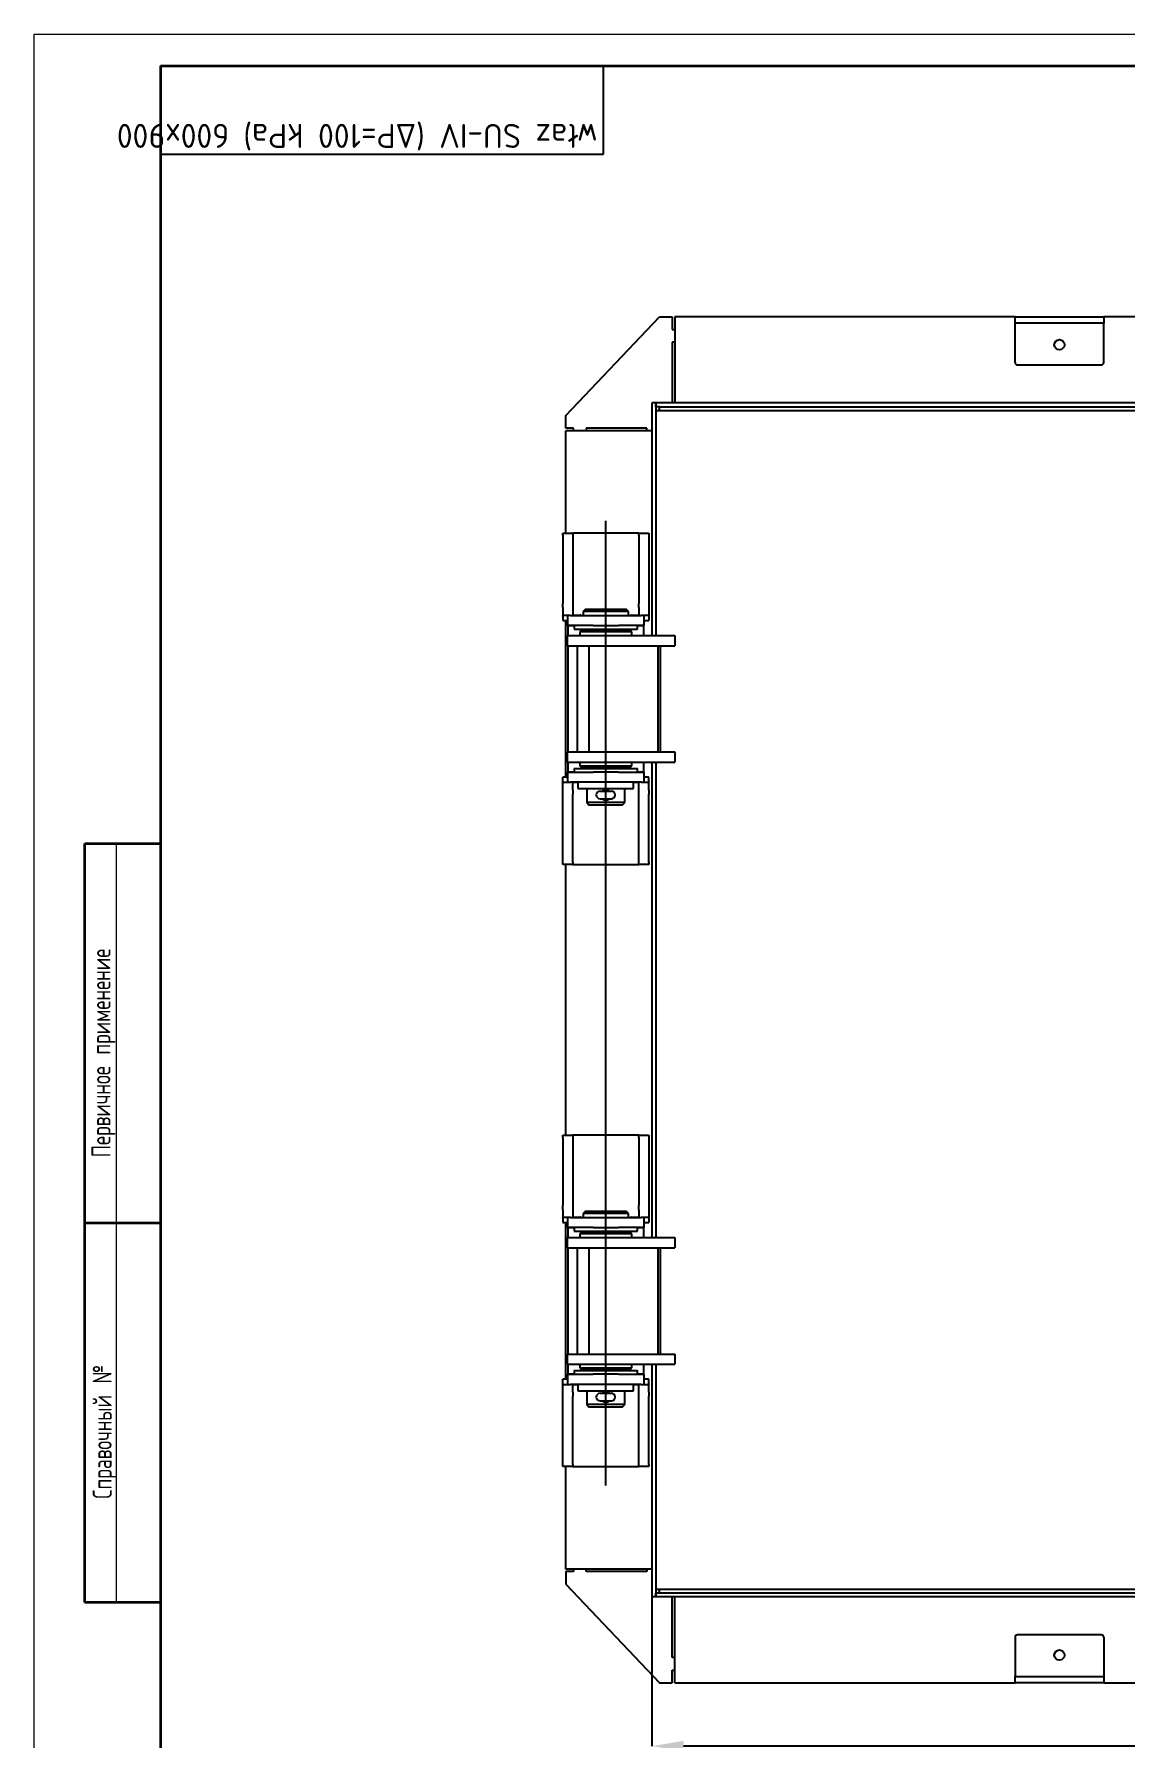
# Model space of a CAD drawing. Header units: millimetres. Extents: x 0 to 594, y 0 to 420.
# Drawn here: x 0 to 172.4, y 150.6 to 420 of the extents above; entities that cross this region are included whole.
import ezdxf

# ---------------------------------------------------------------- set-up
doc = ezdxf.new("R2010")
doc.units = ezdxf.units.MM
doc.header["$PDSIZE"] = -1
doc.layers.add('FORMAT', color=7, linetype='Continuous')
doc.layers.add('HIDDEN', color=30, linetype='Continuous')
doc.styles.add('GOST-2.304_Type-B', font='')
doc.styles.add('SLDTEXTSTYLE0', font='TXT', dxfattribs={"width": 0.7, "bigfont": 'bigfont'})
doc.styles.add('SLDTEXTSTYLE1', font='TXT', dxfattribs={"width": 0.7})
doc.styles.get('GOST-2.304_Type-B').set_extended_font_data('GOST Common')
doc.dimstyles.new('SLDDIMSTYLE0', dxfattribs={"dimtxt": 3.5, "dimasz": 3.5, "dimexe": 0, "dimexo": 0.0625, "dimgap": 0.875, "dimtad": 2, "dimdec": 1, "dimlfac": 5, "dimrnd": 1e-09, "dimzin": 12, "dimdsep": 46, "dimtxsty": 'SLDTEXTSTYLE1', "dimsah": 1, "dimcen": 0.09, "dimadec": 0, "dimazin": 3, "dimtfac": 1, "dimtdec": 1, "dimtofl": 0, "dimtmove": 0, "dimatfit": 3, "dimfxl": 1, "dimfrac": 2, "dimtolj": 1, "dimtzin": 12, "dimarcsym": 0})

# ---------------------------------------------------------------- blocks, each defined once
blk = doc.blocks.new('_D_4')
at = {"layer": 'Defpoints', "color": 0, "transparency": 16777216}
for p in [(97.67, 172.88), (226.47, 172.88), (97.67, 149.28)]:
    blk.add_point(p, dxfattribs=at)
at = {"layer": 'FORMAT', "color": 0, "lineweight": -2, "transparency": 16777216}
for p, q in [((97.67, 172.82), (97.67, 149.28)), ((226.47, 172.82), (226.47, 149.28)), ((221.47, 149.28), (102.67, 149.28))]:
    blk.add_line(p, q, dxfattribs=at)
at = {"layer": 'FORMAT', "color": 0, "transparency": 16777216}
for points in [[(102.67, 150.11), (102.67, 148.45), (97.67, 149.28)], [(221.47, 150.11), (221.47, 148.45), (226.47, 149.28)]]:
    blk.add_solid(points, dxfattribs=at)
at = {"layer": 'FORMAT', "color": 0, "transparency": 16777216, "insert": (162.07, 148.4), "char_height": 8, "attachment_point": 2, "style": 'GOST-2.304_Type-B'}
blk.add_mtext('\\A1;644*', dxfattribs=at)

msp = doc.modelspace()

# ---------------------------------------------------------------- linework, layer by layer
at = {"color": 7, "linetype": 'Continuous', "lineweight": 35}
for p, q in [((20, 415), (589, 415)), ((20, 415), (20, 5)), ((8, 172), (8, 292)), ((8, 292), (20, 292)), ((8, 232), (20, 232)), ((20, 172), (8, 172))]:
    msp.add_line(p, q, dxfattribs=at)
at = {"color": 7, "linetype": 'Continuous', "lineweight": 18}
msp.add_line((13, 292), (13, 172), dxfattribs=at)
at = {"layer": 'FORMAT'}
for p, q in [((90, 401), (90, 415)), ((20, 401), (90, 401)), ((84.066, 359.68), (98.866, 375.28)), ((98.866, 375.28), (100.866, 375.28)), ((100.866, 375.28), (100.866, 373.28)), ((155.066, 375.28), (101.266, 375.28)), ((101.266, 375.28), (101.266, 361.68)), ((155.066, 374.28), (155.066, 375.28)), ((155.066, 375.28), (162.066, 375.28)), ((162.066, 375.28), (169.066, 375.28)), ((222.866, 375.28), (169.066, 375.28)), ((169.066, 375.28), (169.066, 374.28)), ((100.866, 373.28), (101.266, 373.28)), ((101.266, 373.28), (101.266, 371.28)), ((162.066, 374.28), (155.066, 374.28)), ((155.066, 373.28), (155.066, 374.28)), ((155.066, 368.08), (155.066, 373.28)), ((169.066, 374.28), (162.066, 374.28)), ((169.066, 373.28), (169.066, 374.28)), ((169.066, 368.08), (169.066, 373.28)), ((100.866, 371.28), (100.866, 361.68)), ((101.266, 371.28), (100.866, 371.28)), ((155.466, 367.68), (168.666, 367.68)), ((97.666, 361.68), (97.666, 324.88)), ((98.266, 361.68), (97.666, 361.68)), ((98.266, 361.08), (98.266, 361.68)), ((116.953, 361.68), (98.266, 361.68)), ((98.266, 361.68), (98.266, 360.48)), ((98.866, 361.08), (98.266, 361.08)), ((98.866, 360.48), (98.866, 361.08)), ((98.866, 361.08), (100.066, 361.08)), ((100.066, 361.08), (116.953, 361.08)), ((225.866, 361.68), (116.953, 361.68)), ((116.953, 361.08), (224.066, 361.08)), ((84.066, 357.68), (84.066, 359.68)), ((98.266, 360.48), (98.266, 324.88)), ((98.266, 360.48), (100.066, 360.48)), ((100.066, 360.48), (116.953, 360.48)), ((116.953, 360.48), (224.066, 360.48)), ((85.266, 357.68), (84.066, 357.68)), ((84.066, 341.08), (84.066, 357.28)), ((97.666, 357.28), (84.066, 357.28)), ((85.266, 357.28), (85.266, 357.68)), ((87.266, 357.28), (85.266, 357.28)), ((96.866, 357.68), (87.266, 357.68)), ((87.266, 357.68), (87.266, 357.28)), ((96.866, 357.28), (96.866, 357.68)), ((97.666, 357.28), (96.866, 357.28)), ((90.366, 190.501), (90.366, 343.01)), ((83.566, 341.08), (85.166, 341.08)), ((83.566, 340.739), (83.566, 341.08)), ((83.566, 340.739), (83.566, 329.963)), ((85.166, 341.08), (85.166, 340.739)), ((95.566, 341.08), (85.166, 341.08)), ((85.166, 340.739), (85.166, 329.963)), ((95.566, 341.08), (97.166, 341.08)), ((95.566, 340.739), (95.566, 341.08)), ((95.566, 340.739), (95.566, 329.963)), ((97.166, 341.08), (97.166, 340.739)), ((97.166, 340.739), (97.166, 329.963)), ((83.566, 329.303), (83.566, 329.963)), ((83.566, 329.303), (83.566, 328.08)), ((85.166, 329.963), (85.166, 329.303)), ((85.166, 329.303), (85.166, 328.08)), ((87.166, 329.08), (86.766, 328.68)), ((87.166, 329.08), (93.566, 329.08)), ((93.966, 328.68), (93.566, 329.08)), ((95.566, 329.303), (95.566, 329.963)), ((95.566, 329.303), (95.566, 328.08)), ((97.166, 329.963), (97.166, 329.303)), ((97.166, 329.303), (97.166, 328.08)), ((84.794, 328.08), (83.566, 328.08)), ((83.566, 327.98), (83.566, 328.08)), ((83.566, 327.98), (83.566, 327.28)), ((83.566, 327.28), (84.366, 327.28)), ((84.066, 302.48), (84.066, 327.28)), ((84.366, 326.48), (84.366, 328.08)), ((88.366, 326.48), (84.366, 326.48)), ((85.366, 326.43), (84.366, 326.43)), ((84.366, 326.43), (84.366, 324.88)), ((84.794, 328.08), (88.366, 328.08)), ((85.166, 328.13), (86.366, 328.13)), ((85.366, 326.48), (85.366, 325.88)), ((86.766, 328.68), (86.766, 328.08)), ((93.966, 328.68), (86.766, 328.68)), ((88.366, 328.08), (92.366, 328.08)), ((88.366, 326.48), (92.366, 326.48)), ((92.366, 328.08), (95.938, 328.08)), ((96.366, 326.48), (92.366, 326.48)), ((93.966, 328.08), (93.966, 328.68)), ((94.366, 328.13), (95.566, 328.13)), ((95.366, 325.88), (95.366, 326.48)), ((96.366, 326.43), (95.366, 326.43)), ((97.166, 328.08), (95.938, 328.08)), ((96.366, 328.08), (96.366, 326.48)), ((96.366, 327.28), (97.166, 327.28)), ((96.366, 324.88), (96.366, 326.43)), ((97.166, 328.08), (97.166, 327.98)), ((97.166, 327.98), (97.166, 327.28)), ((84.266, 324.88), (84.266, 323.28)), ((84.266, 324.88), (87.502, 324.88)), ((85.366, 325.88), (95.366, 325.88)), ((86.466, 325.68), (86.266, 325.48)), ((86.266, 325.48), (86.266, 324.88)), ((94.466, 325.48), (86.266, 325.48)), ((86.466, 325.68), (94.266, 325.68)), ((87.366, 325.88), (87.366, 325.68)), ((87.502, 324.88), (97.92, 324.88)), ((93.366, 325.68), (93.366, 325.88)), ((94.466, 325.48), (94.266, 325.68)), ((94.466, 324.88), (94.466, 325.48)), ((97.92, 324.88), (99.423, 324.88)), ((99.423, 324.88), (100.266, 324.88)), ((100.266, 324.88), (101.266, 324.88)), ((101.266, 324.88), (101.266, 323.28)), ((84.266, 323.28), (87.502, 323.28)), ((84.366, 323.28), (84.366, 306.48)), ((85.866, 323.28), (85.866, 306.48)), ((87.502, 323.28), (97.92, 323.28)), ((87.708, 323.28), (87.708, 306.48)), ((97.92, 323.28), (99.423, 323.28)), ((98.656, 306.48), (98.656, 323.28)), ((99.032, 306.48), (99.032, 323.28)), ((99.423, 323.28), (100.266, 323.28)), ((100.266, 323.28), (101.266, 323.28)), ((84.266, 306.48), (84.266, 304.88)), ((84.266, 306.48), (87.502, 306.48)), ((84.266, 304.88), (87.502, 304.88)), ((84.366, 304.88), (84.366, 303.33)), ((86.266, 304.88), (86.266, 304.28)), ((87.502, 306.48), (97.92, 306.48)), ((87.502, 304.88), (97.92, 304.88)), ((94.466, 304.28), (94.466, 304.88)), ((96.366, 303.33), (96.366, 304.88)), ((97.666, 304.88), (97.666, 229.68)), ((97.92, 306.48), (99.423, 306.48)), ((97.92, 304.88), (99.423, 304.88)), ((98.266, 304.88), (98.266, 229.68)), ((99.423, 306.48), (100.266, 306.48)), ((99.423, 304.88), (100.266, 304.88)), ((100.266, 306.48), (101.266, 306.48)), ((100.266, 304.88), (101.266, 304.88)), ((101.266, 306.48), (101.266, 304.88)), ((84.366, 302.48), (83.566, 302.48)), ((83.566, 301.78), (83.566, 302.48)), ((83.566, 301.68), (83.566, 301.78)), ((84.366, 303.33), (85.366, 303.33)), ((84.366, 301.68), (84.366, 303.28)), ((84.366, 303.28), (88.366, 303.28)), ((85.366, 303.88), (85.366, 303.28)), ((85.366, 303.88), (95.366, 303.88)), ((86.266, 304.28), (86.466, 304.08)), ((86.266, 304.28), (94.466, 304.28)), ((94.266, 304.08), (86.466, 304.08)), ((87.366, 304.08), (87.366, 303.88)), ((92.366, 303.28), (88.366, 303.28)), ((92.366, 303.28), (96.366, 303.28)), ((93.366, 303.88), (93.366, 304.08)), ((94.266, 304.08), (94.466, 304.28)), ((95.366, 303.28), (95.366, 303.88)), ((95.366, 303.33), (96.366, 303.33)), ((96.366, 303.28), (96.366, 301.68)), ((97.166, 302.48), (96.366, 302.48)), ((97.166, 301.78), (97.166, 302.48)), ((97.166, 301.78), (97.166, 301.68)), ((83.566, 301.68), (84.794, 301.68)), ((83.566, 300.456), (83.566, 301.68)), ((83.566, 299.797), (83.566, 300.456)), ((83.566, 289.02), (83.566, 299.797)), ((88.366, 301.68), (84.794, 301.68)), ((85.166, 300.456), (85.166, 301.68)), ((85.966, 301.63), (85.166, 301.63)), ((85.166, 300.456), (85.166, 299.797)), ((85.166, 289.02), (85.166, 299.797)), ((85.966, 301.68), (85.966, 300.68)), ((85.966, 300.68), (90.366, 300.68)), ((87.366, 300.68), (87.366, 298.48)), ((92.366, 301.68), (88.366, 301.68)), ((89.466, 300.28), (91.266, 300.28)), ((89.466, 299.08), (91.266, 299.08)), ((90.366, 300.68), (94.766, 300.68)), ((95.938, 301.68), (92.366, 301.68)), ((93.366, 298.48), (93.366, 300.68)), ((94.766, 300.68), (94.766, 301.68)), ((95.566, 301.63), (94.766, 301.63)), ((95.566, 300.456), (95.566, 301.68)), ((95.566, 299.797), (95.566, 300.456)), ((95.566, 289.02), (95.566, 299.797)), ((95.938, 301.68), (97.166, 301.68)), ((97.166, 300.456), (97.166, 301.68)), ((97.166, 300.456), (97.166, 299.797)), ((97.166, 289.02), (97.166, 299.797)), ((87.366, 298.48), (87.766, 298.08)), ((93.366, 298.48), (87.366, 298.48)), ((92.966, 298.08), (87.766, 298.08)), ((92.966, 298.08), (93.366, 298.48)), ((83.566, 288.68), (83.566, 289.02)), ((85.166, 288.68), (83.566, 288.68)), ((84.066, 245.88), (84.066, 288.68)), ((85.166, 289.02), (85.166, 288.68)), ((85.166, 288.68), (95.566, 288.68)), ((95.566, 288.68), (95.566, 289.02)), ((97.166, 288.68), (95.566, 288.68)), ((97.166, 289.02), (97.166, 288.68)), ((83.566, 245.88), (85.166, 245.88)), ((83.566, 245.539), (83.566, 245.88)), ((83.566, 245.539), (83.566, 234.763)), ((85.166, 245.88), (85.166, 245.539)), ((95.566, 245.88), (85.166, 245.88)), ((85.166, 245.539), (85.166, 234.763)), ((95.566, 245.88), (97.166, 245.88)), ((95.566, 245.539), (95.566, 245.88)), ((95.566, 245.539), (95.566, 234.763)), ((97.166, 245.88), (97.166, 245.539)), ((97.166, 245.539), (97.166, 234.763)), ((83.566, 234.103), (83.566, 234.763)), ((85.166, 234.763), (85.166, 234.103)), ((95.566, 234.103), (95.566, 234.763)), ((97.166, 234.763), (97.166, 234.103)), ((83.566, 234.103), (83.566, 232.88)), ((84.794, 232.88), (83.566, 232.88)), ((83.566, 232.78), (83.566, 232.88)), ((83.566, 232.78), (83.566, 232.08)), ((83.566, 232.08), (84.366, 232.08)), ((84.066, 207.28), (84.066, 232.08)), ((84.366, 231.28), (84.366, 232.88)), ((84.794, 232.88), (88.366, 232.88)), ((85.166, 234.103), (85.166, 232.88)), ((85.166, 232.93), (86.366, 232.93)), ((87.166, 233.88), (86.766, 233.48)), ((86.766, 233.48), (86.766, 232.88)), ((93.966, 233.48), (86.766, 233.48)), ((87.166, 233.88), (93.566, 233.88)), ((88.366, 232.88), (92.366, 232.88)), ((92.366, 232.88), (95.938, 232.88)), ((93.966, 233.48), (93.566, 233.88)), ((93.966, 232.88), (93.966, 233.48)), ((94.366, 232.93), (95.566, 232.93)), ((95.566, 234.103), (95.566, 232.88)), ((97.166, 232.88), (95.938, 232.88)), ((96.366, 232.88), (96.366, 231.28)), ((96.366, 232.08), (97.166, 232.08)), ((97.166, 234.103), (97.166, 232.88)), ((97.166, 232.88), (97.166, 232.78)), ((97.166, 232.78), (97.166, 232.08)), ((84.266, 229.68), (84.266, 228.08)), ((84.266, 229.68), (87.502, 229.68)), ((88.366, 231.28), (84.366, 231.28)), ((85.366, 231.23), (84.366, 231.23)), ((84.366, 231.23), (84.366, 229.68)), ((85.366, 231.28), (85.366, 230.68)), ((85.366, 230.68), (95.366, 230.68)), ((86.466, 230.48), (86.266, 230.28)), ((86.266, 230.28), (86.266, 229.68)), ((94.466, 230.28), (86.266, 230.28)), ((86.466, 230.48), (94.266, 230.48)), ((87.366, 230.68), (87.366, 230.48)), ((87.502, 229.68), (97.92, 229.68)), ((88.366, 231.28), (92.366, 231.28)), ((96.366, 231.28), (92.366, 231.28)), ((93.366, 230.48), (93.366, 230.68)), ((94.466, 230.28), (94.266, 230.48)), ((94.466, 229.68), (94.466, 230.28)), ((95.366, 230.68), (95.366, 231.28)), ((96.366, 231.23), (95.366, 231.23)), ((96.366, 229.68), (96.366, 231.23)), ((97.92, 229.68), (99.423, 229.68)), ((99.423, 229.68), (100.266, 229.68)), ((100.266, 229.68), (101.266, 229.68)), ((101.266, 229.68), (101.266, 228.08)), ((84.266, 228.08), (87.502, 228.08)), ((84.366, 228.08), (84.366, 211.28)), ((85.866, 228.08), (85.866, 211.28)), ((87.502, 228.08), (97.92, 228.08)), ((87.708, 228.08), (87.708, 211.28)), ((97.92, 228.08), (99.423, 228.08)), ((98.656, 211.28), (98.656, 228.08)), ((99.032, 211.28), (99.032, 228.08)), ((99.423, 228.08), (100.266, 228.08)), ((100.266, 228.08), (101.266, 228.08)), ((84.266, 211.28), (84.266, 209.68)), ((84.266, 211.28), (87.502, 211.28)), ((87.502, 211.28), (97.92, 211.28)), ((97.92, 211.28), (99.423, 211.28)), ((99.423, 211.28), (100.266, 211.28)), ((100.266, 211.28), (101.266, 211.28)), ((101.266, 211.28), (101.266, 209.68)), ((84.266, 209.68), (87.502, 209.68)), ((84.366, 209.68), (84.366, 208.13)), ((84.366, 208.13), (85.366, 208.13)), ((84.366, 206.48), (84.366, 208.08)), ((84.366, 208.08), (88.366, 208.08)), ((85.366, 208.68), (85.366, 208.08)), ((85.366, 208.68), (95.366, 208.68)), ((86.266, 209.68), (86.266, 209.08)), ((86.266, 209.08), (86.466, 208.88)), ((86.266, 209.08), (94.466, 209.08)), ((94.266, 208.88), (86.466, 208.88)), ((87.366, 208.88), (87.366, 208.68)), ((87.502, 209.68), (97.92, 209.68)), ((92.366, 208.08), (88.366, 208.08)), ((92.366, 208.08), (96.366, 208.08)), ((93.366, 208.68), (93.366, 208.88)), ((94.266, 208.88), (94.466, 209.08)), ((94.466, 209.08), (94.466, 209.68)), ((95.366, 208.08), (95.366, 208.68)), ((95.366, 208.13), (96.366, 208.13)), ((96.366, 208.13), (96.366, 209.68)), ((96.366, 208.08), (96.366, 206.48)), ((97.666, 209.68), (97.666, 172.88)), ((97.92, 209.68), (99.423, 209.68)), ((98.266, 209.68), (98.266, 174.08)), ((99.423, 209.68), (100.266, 209.68)), ((100.266, 209.68), (101.266, 209.68)), ((84.366, 207.28), (83.566, 207.28)), ((83.566, 206.58), (83.566, 207.28)), ((83.566, 206.48), (83.566, 206.58)), ((83.566, 206.48), (84.794, 206.48)), ((83.566, 205.256), (83.566, 206.48)), ((83.566, 204.597), (83.566, 205.256)), ((88.366, 206.48), (84.794, 206.48)), ((85.166, 205.256), (85.166, 206.48)), ((85.966, 206.43), (85.166, 206.43)), ((85.166, 205.256), (85.166, 204.597)), ((85.966, 206.48), (85.966, 205.48)), ((85.966, 205.48), (90.366, 205.48)), ((87.366, 205.48), (87.366, 203.28)), ((92.366, 206.48), (88.366, 206.48)), ((89.466, 205.08), (91.266, 205.08)), ((90.366, 205.48), (94.766, 205.48)), ((95.938, 206.48), (92.366, 206.48)), ((93.366, 203.28), (93.366, 205.48)), ((94.766, 205.48), (94.766, 206.48)), ((95.566, 206.43), (94.766, 206.43)), ((95.566, 205.256), (95.566, 206.48)), ((95.566, 204.597), (95.566, 205.256)), ((95.938, 206.48), (97.166, 206.48)), ((97.166, 207.28), (96.366, 207.28)), ((97.166, 206.58), (97.166, 207.28)), ((97.166, 206.58), (97.166, 206.48)), ((97.166, 205.256), (97.166, 206.48)), ((97.166, 205.256), (97.166, 204.597)), ((83.566, 193.82), (83.566, 204.597)), ((85.166, 193.82), (85.166, 204.597)), ((87.366, 203.28), (87.766, 202.88)), ((93.366, 203.28), (87.366, 203.28)), ((92.966, 202.88), (87.766, 202.88)), ((89.466, 203.88), (91.266, 203.88)), ((92.966, 202.88), (93.366, 203.28)), ((95.566, 193.82), (95.566, 204.597)), ((97.166, 193.82), (97.166, 204.597)), ((83.566, 193.48), (83.566, 193.82)), ((85.166, 193.48), (83.566, 193.48)), ((84.066, 177.28), (84.066, 193.48)), ((85.166, 193.82), (85.166, 193.48)), ((85.166, 193.48), (95.566, 193.48)), ((95.566, 193.48), (95.566, 193.82)), ((97.166, 193.48), (95.566, 193.48)), ((97.166, 193.82), (97.166, 193.48)), ((97.666, 177.28), (84.066, 177.28)), ((84.066, 176.88), (84.066, 174.88)), ((85.266, 176.88), (84.066, 176.88)), ((85.266, 177.28), (85.266, 176.88)), ((87.266, 177.28), (85.266, 177.28)), ((87.266, 176.88), (87.266, 177.28)), ((96.866, 176.88), (87.266, 176.88)), ((96.866, 177.28), (96.866, 176.88)), ((97.666, 177.28), (96.866, 177.28)), ((84.066, 174.88), (98.866, 159.28)), ((98.266, 172.88), (97.666, 172.88)), ((98.266, 174.08), (100.066, 174.08)), ((98.266, 174.08), (98.266, 172.88)), ((98.266, 172.88), (98.266, 173.48)), ((98.866, 173.48), (98.266, 173.48)), ((225.866, 172.88), (98.266, 172.88)), ((98.866, 173.48), (98.866, 174.08)), ((100.066, 173.48), (98.866, 173.48)), ((100.066, 174.08), (224.066, 174.08)), ((224.066, 173.48), (100.066, 173.48)), ((100.866, 163.28), (100.866, 172.88)), ((101.266, 159.28), (101.266, 172.88)), ((155.066, 166.48), (155.066, 161.28)), ((168.666, 166.88), (155.466, 166.88)), ((169.066, 166.48), (169.066, 161.28)), ((101.266, 163.28), (100.866, 163.28)), ((101.266, 161.28), (101.266, 163.28)), ((98.866, 159.28), (100.866, 159.28)), ((100.866, 161.28), (101.266, 161.28)), ((100.866, 159.28), (100.866, 161.28)), ((101.266, 159.28), (155.066, 159.28)), ((155.066, 161.28), (155.066, 160.28)), ((155.066, 159.28), (155.066, 160.28)), ((155.066, 160.28), (162.066, 160.28)), ((162.066, 159.28), (155.066, 159.28)), ((162.066, 160.28), (169.066, 160.28)), ((169.066, 159.28), (162.066, 159.28)), ((169.066, 161.28), (169.066, 160.28)), ((169.066, 160.28), (169.066, 159.28)), ((169.066, 159.28), (222.866, 159.28))]:
    msp.add_line(p, q, dxfattribs=at)
for centre in [(162.066, 370.88), (162.066, 163.68)]:
    msp.add_circle(centre, 0.8, dxfattribs=at)
for centre, radius, start, end in [((155.466, 368.08), 0.4, 180, 270), ((168.666, 368.08), 0.4, 270, 0), ((86.366, 328.03), 0.1, 30, 90), ((94.366, 328.03), 0.1, 90, 150), ((89.466, 299.68), 0.6, 90, 270), ((90.329, 299.551), 0.672, 224.50855, 273.16016), ((90.366, 299.748), 0.739, 45.97813, 134.02187), ((90.407, 299.548), 0.669, 266.46026, 315.62999), ((91.266, 299.68), 0.6, 270, 90), ((86.366, 232.83), 0.1, 30, 90), ((94.366, 232.83), 0.1, 90, 150), ((89.466, 204.48), 0.6, 90, 270), ((90.367, 204.554), 0.734, 45.74536, 133.02507), ((91.266, 204.48), 0.6, 270, 90), ((90.329, 204.351), 0.672, 224.50855, 273.16016), ((90.407, 204.348), 0.669, 266.46026, 315.62999), ((155.466, 166.48), 0.4, 90, 180), ((168.666, 166.48), 0.4, 0, 90)]:
    msp.add_arc(centre, radius, start, end, dxfattribs=at)
at = {"layer": 'HIDDEN', "color": 1, "lineweight": 18}
for p, q in [((0, 0), (0, 420)), ((0, 420), (594, 420))]:
    msp.add_line(p, q, dxfattribs=at)

# ---------------------------------------------------------------- texts
at = {"color": 7, "linetype": 'Continuous', "lineweight": 0, "insert": (89.072, 402.005), "char_height": 3.8, "width": 74.67745, "attachment_point": 1, "rotation": 180, "style": 'SLDTEXTSTYLE0'}
msp.add_mtext('{\\fGOST Common|b0|i0|c204|p34;\\W1;\\fGOST Common|b0|i0|c0|p34;właz SU-IV (ΔP=100 kPa) 600x900}', dxfattribs=at)
at = {"color": 7, "linetype": 'Continuous', "lineweight": 0, "char_height": 3, "attachment_point": 1, "rotation": 90, "style": 'SLDTEXTSTYLE0'}
for s, insert in [('Первичное применение', (9.066, 242.389)), ('Справочный №', (9.271, 188.4))]:
    msp.add_mtext(s, dxfattribs=dict(at, insert=insert))

# ---------------------------------------------------------------- dimensions: what is measured, and where the dimension line sits
at = {"layer": 'FORMAT'}
dim = msp.add_linear_dim(base=(97.666, 149.28), p1=(226.466, 172.88), p2=(97.666, 172.88), text='<>*', dimstyle='SLDDIMSTYLE0', override={"dimtxt": 8, "dimasz": 5, "dimtxsty": 'GOST-2.304_Type-B'}, dxfattribs=at)
dim.commit()
dim.dimension.update_dxf_attribs({"geometry": '_D_4', "text_midpoint": (162.066, 149.28), "dimtype": 160})

doc.saveas('drawing.dxf')
